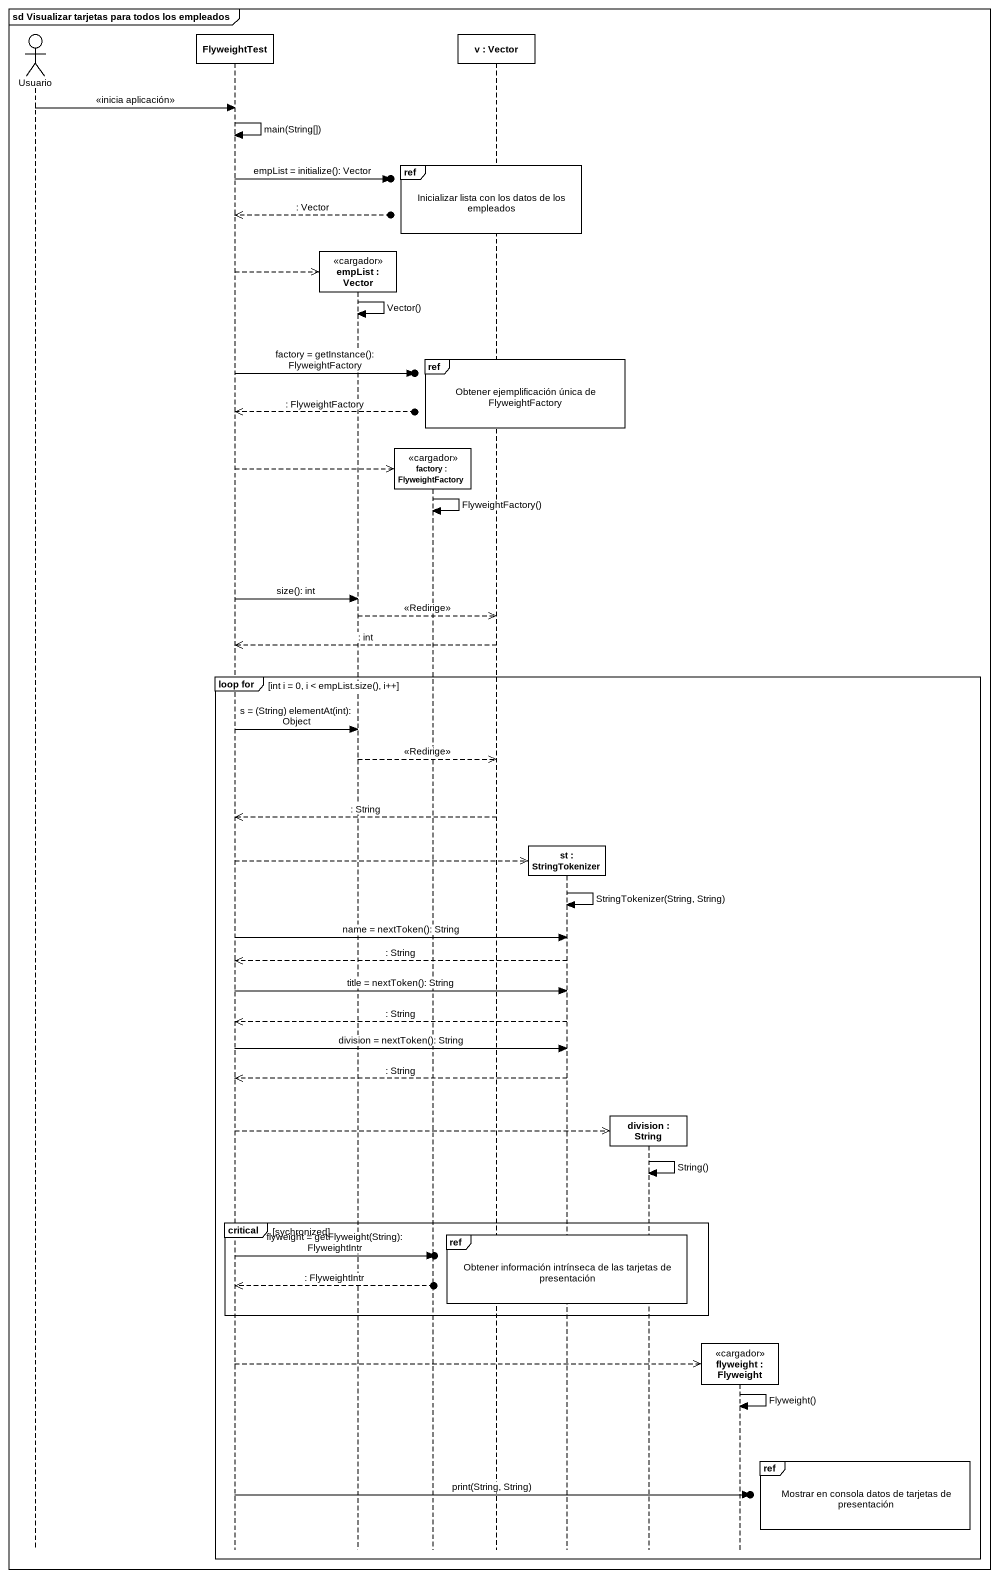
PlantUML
@startuml
mainframe sd Visualizar tarjetas para todos los empleados
hide footbox
actor Usuario
participant FlyweightTest
participant "empList : Vector" as empList <<cargador>>
participant "factory : FlyweightFactory" as factory <<cargador>>
participant "v : Vector" as v
participant "st : StringTokenizer" as st
participant "division : String" as division
participant "flyweight : Flyweight" as flyweight <<cargador>>

Usuario -> FlyweightTest : <<inicia aplicación>>
FlyweightTest -> FlyweightTest : main(String[])
ref over factory, v, st : Inicializar lista con los datos de los empleados
FlyweightTest ->o] : empList = initialize(): Vector
FlyweightTest <<--o] : : Vector
FlyweightTest -->> empList **
empList -> empList : Vector()
ref over factory, v, st : Obtener ejemplificación única de FlyweightFactory
FlyweightTest ->o] : factory = getInstance(): FlyweightFactory
FlyweightTest <<--o] : : FlyweightFactory
FlyweightTest -->> factory **
factory -> factory : FlyweightFactory()
FlyweightTest -> empList : size(): int
empList -->> v : <<Redirige>>
v -->> FlyweightTest : : int
group loop for [int i = 0, i < empList.size(), i++]
  FlyweightTest -> empList : s = (String) elementAt(int): Object
  empList -->> v : <<Redirige>>
  v -->> FlyweightTest : : String
  FlyweightTest -->> st **
  st -> st : StringTokenizer(String, String)
  FlyweightTest -> st : name = nextToken(): String
  st -->> FlyweightTest : : String
  FlyweightTest -> st : title = nextToken(): String
  st -->> FlyweightTest : : String
  FlyweightTest -> st : division = nextToken(): String
  st -->> FlyweightTest : : String
  FlyweightTest -->> division **
  division -> division : String()
  critical sychronized
    ref over v, st, division : Obtener información intrínseca de las tarjetas de presentación
    FlyweightTest ->o] : flyweight = getFlyweight(String): FlyweightIntr
    FlyweightTest <<--o] : : FlyweightIntr
  end
  FlyweightTest -->> flyweight **
  flyweight -> flyweight : Flyweight()
  ref over flyweight : Mostrar en consola datos de tarjetas de presentación
  FlyweightTest ->o] : print(String, String)
end
@enduml
